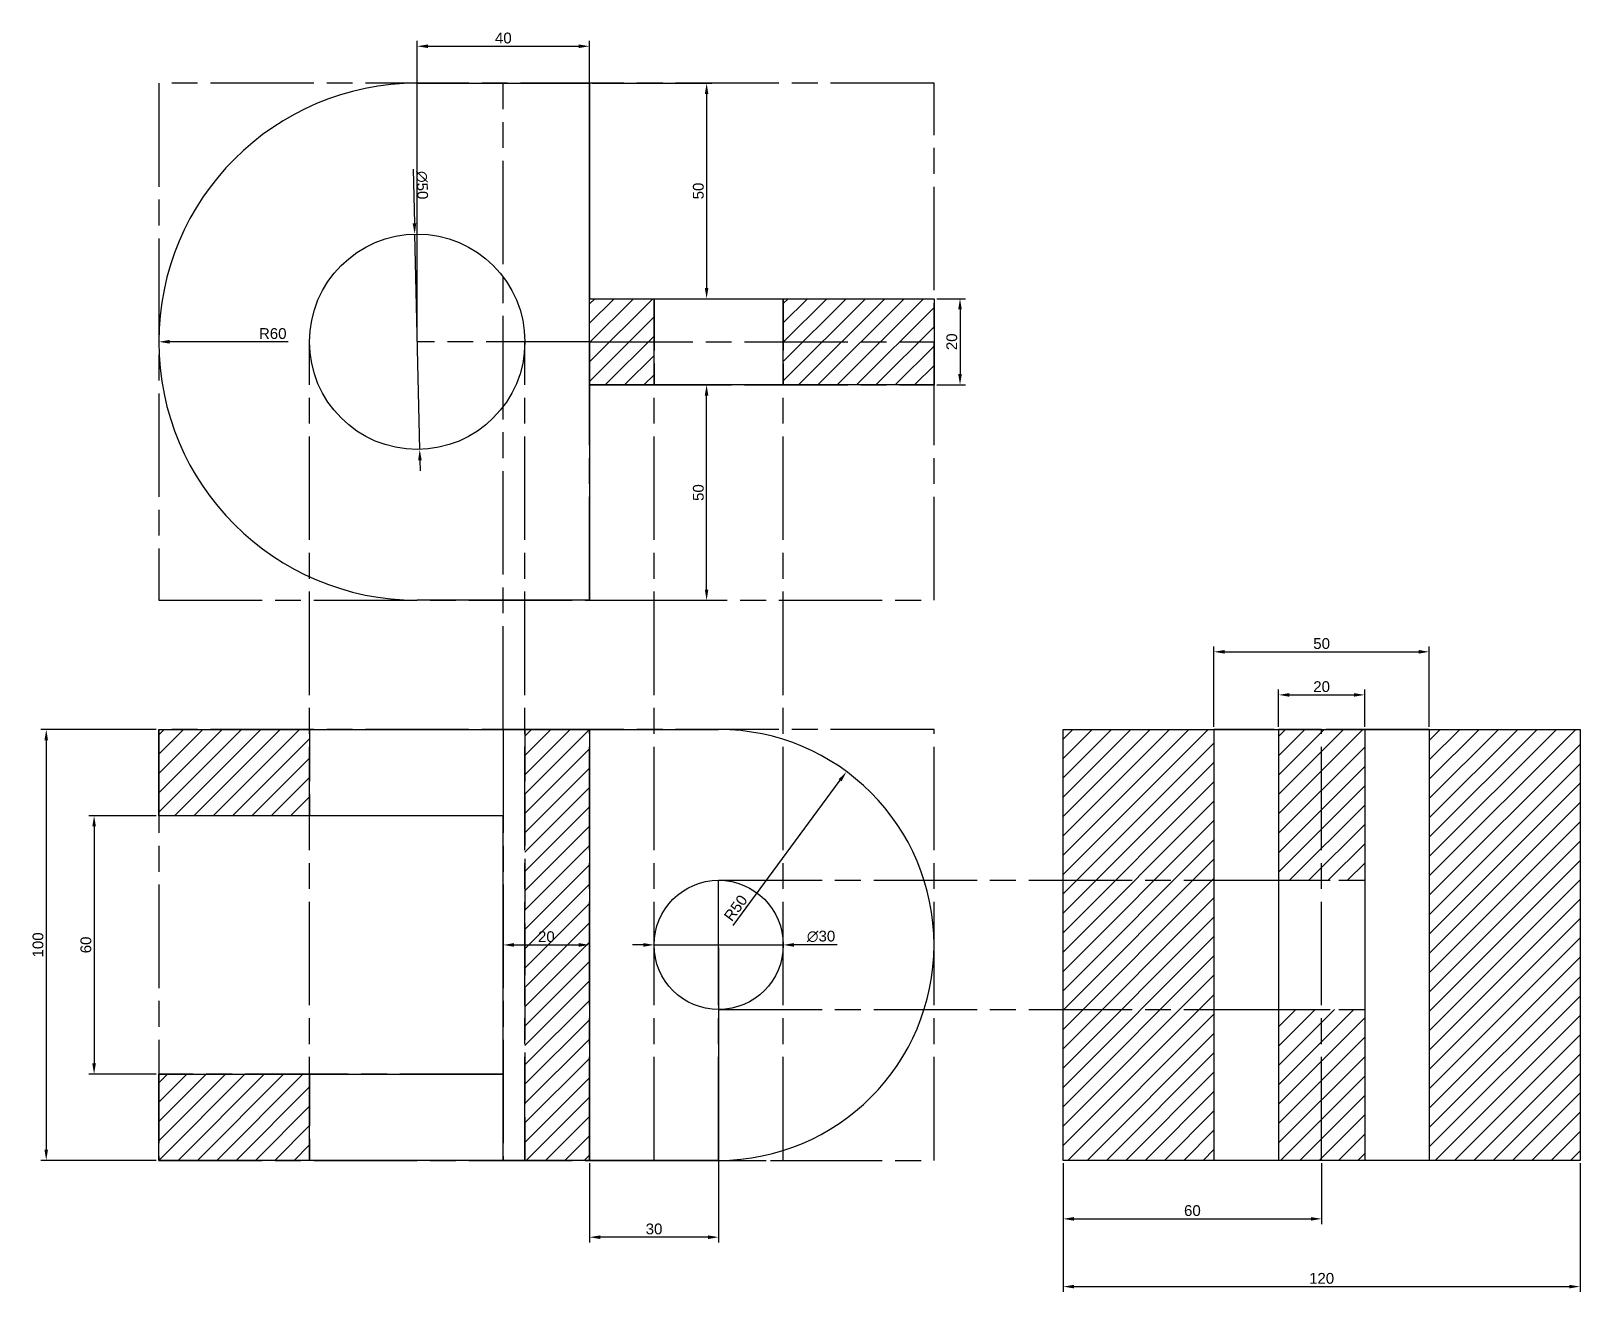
# Model space of a CAD drawing. Header units: centimetres. Extents: x -20 to 340, y -21 to 272.
import ezdxf

# ---------------------------------------------------------------- set-up
doc = ezdxf.new("R2010")
doc.units = ezdxf.units.CM
doc.linetypes.add('ACAD_ISO02W100', pattern=[15, 12, -3])
doc.linetypes.add('ACAD_ISO08W100', pattern=[36, 24, -3, 6, -3])
for name, color, linetype, true_color in [('Cortes', 7, 'ACAD_ISO02W100', 0x1536ef), ('Cotas', 7, 'Continuous', 0xff2424), ('Guias', 7, 'ACAD_ISO08W100', 0x9b9d9b), ('Lineas', 7, 'Continuous', 0xffffff), ('Sombreado', 7, 'Continuous', 0x1bf3f3)]:
    doc.layers.add(name, color=color, linetype=linetype, true_color=true_color)
doc.styles.get("Standard").update_dxf_attribs({"font": 'arial.ttf'})
doc.dimstyles.new('ISO-25', dxfattribs={"dimtxt": 2.5, "dimasz": 2.5, "dimexe": 1.25, "dimexo": 0.625, "dimtad": 1, "dimtxsty": 'Standard', "dimcen": 2.5, "dimadec": 0, "dimazin": 0, "dimtfac": 1, "dimtmove": 0, "dimatfit": 3, "dimfxl": 1, "dimarcsym": 0})

# ---------------------------------------------------------------- blocks, each defined once
blk = doc.blocks.new('*D1')
at = {"layer": 'Cotas', "color": 0, "lineweight": -2, "transparency": 16777216}
for p, q in [((9.38, 110), (-17.38, 110)), ((-16.13, 107.5), (-16.13, 12.5)), ((9.38, 10), (-17.38, 10))]:
    blk.add_line(p, q, dxfattribs=at)
at = {"layer": 'Cotas', "color": 0, "transparency": 16777216}
for points in [[(-16.55, 107.5), (-15.72, 107.5), (-16.13, 110)], [(-16.55, 12.5), (-15.72, 12.5), (-16.13, 10)]]:
    blk.add_solid(points, dxfattribs=at)
at = {"layer": 'Defpoints', "color": 0, "transparency": 16777216}
for p in [(10, 110), (-16.13, 10), (10, 10)]:
    blk.add_point(p, dxfattribs=at)
at = {"layer": 'Cotas', "color": 0, "transparency": 16777216, "insert": (-18.04, 60), "char_height": 2.5, "attachment_point": 5, "rotation": 90}
blk.add_mtext('100', dxfattribs=at)
blk = doc.blocks.new('*D2')
at = {"layer": 'Cotas', "color": 0, "lineweight": -2, "transparency": 16777216}
for p, q in [((9.38, 90), (-6.27, 90)), ((-5.02, 87.5), (-5.02, 32.5)), ((9.38, 30), (-6.27, 30))]:
    blk.add_line(p, q, dxfattribs=at)
at = {"layer": 'Cotas', "color": 0, "transparency": 16777216}
for points in [[(-5.44, 87.5), (-4.6, 87.5), (-5.02, 90)], [(-5.44, 32.5), (-4.6, 32.5), (-5.02, 30)]]:
    blk.add_solid(points, dxfattribs=at)
at = {"layer": 'Defpoints', "color": 0, "transparency": 16777216}
for p in [(10, 90), (-5.02, 30), (10, 30)]:
    blk.add_point(p, dxfattribs=at)
at = {"layer": 'Cotas', "color": 0, "transparency": 16777216, "insert": (-6.92, 60), "char_height": 2.5, "attachment_point": 5, "rotation": 90}
blk.add_mtext('60', dxfattribs=at)
blk = doc.blocks.new('*D3')
at = {"layer": 'Cotas', "color": 0, "lineweight": -2, "transparency": 16777216}
for p, q in [((90, 60.62), (90, 61.25)), ((110, 60.62), (110, 61.25)), ((92.5, 60), (107.5, 60))]:
    blk.add_line(p, q, dxfattribs=at)
at = {"layer": 'Cotas', "color": 0, "transparency": 16777216}
for points in [[(92.5, 60.42), (92.5, 59.58), (90, 60)], [(107.5, 60.42), (107.5, 59.58), (110, 60)]]:
    blk.add_solid(points, dxfattribs=at)
at = {"layer": 'Defpoints', "color": 0, "transparency": 16777216}
for p in [(90, 60), (110, 60), (110, 60)]:
    blk.add_point(p, dxfattribs=at)
at = {"layer": 'Cotas', "color": 0, "transparency": 16777216, "insert": (100, 61.9), "char_height": 2.5, "attachment_point": 5}
blk.add_mtext('20', dxfattribs=at)
blk = doc.blocks.new('*D4')
at = {"layer": 'Cotas', "color": 0, "lineweight": -2, "transparency": 16777216}
for p, q in [((110.63, 190), (138.45, 190)), ((137.2, 142.5), (137.2, 187.5)), ((110.63, 140), (138.45, 140))]:
    blk.add_line(p, q, dxfattribs=at)
at = {"layer": 'Cotas', "color": 0, "transparency": 16777216}
for points in [[(136.78, 187.5), (137.61, 187.5), (137.2, 190)], [(136.78, 142.5), (137.61, 142.5), (137.2, 140)]]:
    blk.add_solid(points, dxfattribs=at)
at = {"layer": 'Defpoints', "color": 0, "transparency": 16777216}
for p in [(110, 190), (137.2, 190), (110, 140)]:
    blk.add_point(p, dxfattribs=at)
at = {"layer": 'Cotas', "color": 0, "transparency": 16777216, "insert": (135.29, 165), "char_height": 2.5, "attachment_point": 5, "rotation": 90}
blk.add_mtext('50', dxfattribs=at)
blk = doc.blocks.new('*D5')
at = {"layer": 'Cotas', "color": 0, "lineweight": -2, "transparency": 16777216}
for p, q in [((110.63, 260), (138.45, 260)), ((137.2, 257.5), (137.2, 212.5)), ((110.63, 210), (138.45, 210))]:
    blk.add_line(p, q, dxfattribs=at)
at = {"layer": 'Cotas', "color": 0, "transparency": 16777216}
for points in [[(136.78, 257.5), (137.61, 257.5), (137.2, 260)], [(136.78, 212.5), (137.61, 212.5), (137.2, 210)]]:
    blk.add_solid(points, dxfattribs=at)
at = {"layer": 'Defpoints', "color": 0, "transparency": 16777216}
for p in [(110, 260), (110, 210), (137.2, 210)]:
    blk.add_point(p, dxfattribs=at)
at = {"layer": 'Cotas', "color": 0, "transparency": 16777216, "insert": (135.29, 235), "char_height": 2.5, "attachment_point": 5, "rotation": 90}
blk.add_mtext('50', dxfattribs=at)
blk = doc.blocks.new('*D6')
at = {"layer": 'Cotas', "color": 0, "lineweight": -2, "transparency": 16777216}
for p, q in [((190.63, 210), (197.29, 210)), ((196.04, 207.5), (196.04, 192.5)), ((190.63, 190), (197.29, 190))]:
    blk.add_line(p, q, dxfattribs=at)
at = {"layer": 'Cotas', "color": 0, "transparency": 16777216}
for points in [[(195.62, 207.5), (196.46, 207.5), (196.04, 210)], [(195.62, 192.5), (196.46, 192.5), (196.04, 190)]]:
    blk.add_solid(points, dxfattribs=at)
at = {"layer": 'Defpoints', "color": 0, "transparency": 16777216}
for p in [(190, 210), (190, 190), (196.04, 190)]:
    blk.add_point(p, dxfattribs=at)
at = {"layer": 'Cotas', "color": 0, "transparency": 16777216, "insert": (194.14, 200), "char_height": 2.5, "attachment_point": 5, "rotation": 90}
blk.add_mtext('20', dxfattribs=at)
blk = doc.blocks.new('*D7')
at = {"layer": 'Cotas', "color": 0, "lineweight": -2, "transparency": 16777216}
for p, q in [((140, 59.37), (140, -9.09)), ((110, 9.38), (110, -9.09)), ((137.5, -7.84), (112.5, -7.84))]:
    blk.add_line(p, q, dxfattribs=at)
at = {"layer": 'Cotas', "color": 0, "transparency": 16777216}
for points in [[(112.5, -7.42), (112.5, -8.26), (110, -7.84)], [(137.5, -7.42), (137.5, -8.26), (140, -7.84)]]:
    blk.add_solid(points, dxfattribs=at)
at = {"layer": 'Defpoints', "color": 0, "transparency": 16777216}
for p in [(140, 60), (110, 10), (110, -7.84)]:
    blk.add_point(p, dxfattribs=at)
at = {"layer": 'Cotas', "color": 0, "transparency": 16777216, "insert": (125, -5.94), "char_height": 2.5, "attachment_point": 5}
blk.add_mtext('30', dxfattribs=at)
blk = doc.blocks.new('*D8')
at = {"layer": 'Cotas', "color": 0, "lineweight": -2, "transparency": 16777216}
for p, q in [((122.5, 60), (120, 60)), ((125, 60), (155, 60)), ((167.54, 60), (157.5, 60))]:
    blk.add_line(p, q, dxfattribs=at)
at = {"layer": 'Cotas', "color": 0, "transparency": 16777216}
for points in [[(122.5, 60.42), (122.5, 59.58), (125, 60)], [(157.5, 60.42), (157.5, 59.58), (155, 60)]]:
    blk.add_solid(points, dxfattribs=at)
at = {"layer": 'Defpoints', "color": 0, "transparency": 16777216}
for p in [(125, 60), (155, 60)]:
    blk.add_point(p, dxfattribs=at)
at = {"layer": 'Cotas', "color": 0, "transparency": 16777216, "insert": (163.77, 61.97), "char_height": 2.5, "attachment_point": 5}
blk.add_mtext('∅30', dxfattribs=at)
blk = doc.blocks.new('*D9')
at = {"layer": 'Cotas', "color": 0, "lineweight": -2, "transparency": 16777216}
blk.add_line((143.35, 64.53), (168.21, 98.22), dxfattribs=at)
at = {"layer": 'Cotas', "color": 0, "transparency": 16777216}
blk.add_solid([(167.87, 98.46), (168.54, 97.97), (169.69, 100.23)], dxfattribs=at)
at = {"layer": 'Defpoints', "color": 0, "transparency": 16777216}
for p in [(169.69, 100.23), (140, 60)]:
    blk.add_point(p, dxfattribs=at)
at = {"layer": 'Cotas', "color": 0, "transparency": 16777216, "insert": (143.96, 68.57), "char_height": 2.5, "attachment_point": 5, "rotation": 53.5694}
blk.add_mtext('R50', dxfattribs=at)
blk = doc.blocks.new('*D10')
at = {"layer": 'Cotas', "color": 0, "lineweight": -2, "transparency": 16777216}
for p, q in [((220, 9.37), (220, -4.83)), ((280, 9.37), (280, -4.83)), ((222.5, -3.58), (277.5, -3.58))]:
    blk.add_line(p, q, dxfattribs=at)
at = {"layer": 'Cotas', "color": 0, "transparency": 16777216}
for points in [[(222.5, -3.17), (222.5, -4), (220, -3.58)], [(277.5, -3.17), (277.5, -4), (280, -3.58)]]:
    blk.add_solid(points, dxfattribs=at)
at = {"layer": 'Defpoints', "color": 0, "transparency": 16777216}
for p in [(220, 10), (280, 10), (280, -3.58)]:
    blk.add_point(p, dxfattribs=at)
at = {"layer": 'Cotas', "color": 0, "transparency": 16777216, "insert": (250, -1.68), "char_height": 2.5, "attachment_point": 5}
blk.add_mtext('60', dxfattribs=at)
blk = doc.blocks.new('*D11')
at = {"layer": 'Cotas', "color": 0, "lineweight": -2, "transparency": 16777216}
for p, q in [((220, 9.37), (220, -20.56)), ((340, 9.37), (340, -20.56)), ((222.5, -19.31), (337.5, -19.31))]:
    blk.add_line(p, q, dxfattribs=at)
at = {"layer": 'Cotas', "color": 0, "transparency": 16777216}
for points in [[(222.5, -18.9), (222.5, -19.73), (220, -19.31)], [(337.5, -18.9), (337.5, -19.73), (340, -19.31)]]:
    blk.add_solid(points, dxfattribs=at)
at = {"layer": 'Defpoints', "color": 0, "transparency": 16777216}
for p in [(220, 10), (340, 10), (340, -19.31)]:
    blk.add_point(p, dxfattribs=at)
at = {"layer": 'Cotas', "color": 0, "transparency": 16777216, "insert": (280, -17.41), "char_height": 2.5, "attachment_point": 5}
blk.add_mtext('120', dxfattribs=at)
blk = doc.blocks.new('*D12')
at = {"layer": 'Cotas', "color": 0, "lineweight": -2, "transparency": 16777216}
for p, q in [((270, 110.62), (270, 119.29)), ((290, 110.62), (290, 119.29)), ((272.5, 118.04), (287.5, 118.04))]:
    blk.add_line(p, q, dxfattribs=at)
at = {"layer": 'Cotas', "color": 0, "transparency": 16777216}
for points in [[(272.5, 118.45), (272.5, 117.62), (270, 118.04)], [(287.5, 118.45), (287.5, 117.62), (290, 118.04)]]:
    blk.add_solid(points, dxfattribs=at)
at = {"layer": 'Defpoints', "color": 0, "transparency": 16777216}
for p in [(290, 118.04), (270, 110), (290, 110)]:
    blk.add_point(p, dxfattribs=at)
at = {"layer": 'Cotas', "color": 0, "transparency": 16777216, "insert": (280, 119.94), "char_height": 2.5, "attachment_point": 5}
blk.add_mtext('20', dxfattribs=at)
blk = doc.blocks.new('*D13')
at = {"layer": 'Cotas', "color": 0, "lineweight": -2, "transparency": 16777216}
for p, q in [((255, 110.62), (255, 129.29)), ((257.5, 128.04), (302.5, 128.04)), ((305, 110.62), (305, 129.29))]:
    blk.add_line(p, q, dxfattribs=at)
at = {"layer": 'Cotas', "color": 0, "transparency": 16777216}
for points in [[(257.5, 128.46), (257.5, 127.62), (255, 128.04)], [(302.5, 128.46), (302.5, 127.62), (305, 128.04)]]:
    blk.add_solid(points, dxfattribs=at)
at = {"layer": 'Defpoints', "color": 0, "transparency": 16777216}
for p in [(305, 128.04), (255, 110), (305, 110)]:
    blk.add_point(p, dxfattribs=at)
at = {"layer": 'Cotas', "color": 0, "transparency": 16777216, "insert": (280, 129.94), "char_height": 2.5, "attachment_point": 5}
blk.add_mtext('50', dxfattribs=at)
blk = doc.blocks.new('*D14')
at = {"layer": 'Cotas', "color": 0, "lineweight": -2, "transparency": 16777216}
for p, q in [((69.08, 240.08), (69.37, 227.49)), ((70.58, 175.01), (69.42, 224.99)), ((70.63, 172.51), (70.69, 170.01))]:
    blk.add_line(p, q, dxfattribs=at)
at = {"layer": 'Cotas', "color": 0, "transparency": 16777216}
for points in [[(69.78, 227.5), (68.95, 227.48), (69.42, 224.99)], [(71.05, 172.52), (70.22, 172.5), (70.58, 175.01)]]:
    blk.add_solid(points, dxfattribs=at)
at = {"layer": 'Defpoints', "color": 0, "transparency": 16777216}
for p in [(69.42, 224.99), (70.58, 175.01)]:
    blk.add_point(p, dxfattribs=at)
at = {"layer": 'Cotas', "color": 0, "transparency": 16777216, "insert": (71.13, 236.36), "char_height": 2.5, "attachment_point": 5, "rotation": 271.3202}
blk.add_mtext('∅50', dxfattribs=at)
blk = doc.blocks.new('*D15')
at = {"layer": 'Cotas', "color": 0, "lineweight": -2, "transparency": 16777216}
blk.add_line((40.07, 200), (12.5, 200), dxfattribs=at)
at = {"layer": 'Cotas', "color": 0, "transparency": 16777216}
blk.add_solid([(12.5, 200.42), (12.5, 199.58), (10, 200)], dxfattribs=at)
at = {"layer": 'Defpoints', "color": 0, "transparency": 16777216}
for p in [(10, 200), (70, 200)]:
    blk.add_point(p, dxfattribs=at)
at = {"layer": 'Cotas', "color": 0, "transparency": 16777216, "insert": (36.46, 201.9), "char_height": 2.5, "attachment_point": 5}
blk.add_mtext('R60', dxfattribs=at)
blk = doc.blocks.new('*D16')
at = {"layer": 'Cotas', "color": 0, "lineweight": -2, "transparency": 16777216}
for p, q in [((70, 200.62), (70, 269.85)), ((110, 200.62), (110, 269.85)), ((72.5, 268.6), (107.5, 268.6))]:
    blk.add_line(p, q, dxfattribs=at)
at = {"layer": 'Cotas', "color": 0, "transparency": 16777216}
for points in [[(72.5, 269.02), (72.5, 268.19), (70, 268.6)], [(107.5, 269.02), (107.5, 268.19), (110, 268.6)]]:
    blk.add_solid(points, dxfattribs=at)
at = {"layer": 'Defpoints', "color": 0, "transparency": 16777216}
for p in [(110, 268.6), (70, 200), (110, 200)]:
    blk.add_point(p, dxfattribs=at)
at = {"layer": 'Cotas', "color": 0, "transparency": 16777216, "insert": (90, 270.5), "char_height": 2.5, "attachment_point": 5}
blk.add_mtext('40', dxfattribs=at)

msp = doc.modelspace()

# ---------------------------------------------------------------- hatches: boundary and pattern name
at = {"layer": 'Sombreado'}
h = msp.add_hatch(dxfattribs=at)
h.set_pattern_fill('ANSI31', color=256)
h.paths.add_polyline_path([(125, 210), (110, 210), (110, 200), (125, 200)])
h.paths.add_polyline_path([(125, 200), (110, 200), (110, 190), (125, 190)])
h.paths.add_polyline_path([(190, 210), (155, 210), (155, 200), (190, 200)])
h.paths.add_polyline_path([(190, 200), (155, 200), (155, 190), (190, 190)])
h = msp.add_hatch(dxfattribs=at)
h.set_pattern_fill('ANSI31', color=256)
h.paths.add_polyline_path([(45, 110), (10, 110), (10, 90), (45, 90)])
h.paths.add_polyline_path([(45, 30), (10, 30), (10, 10), (45, 10)])
h.paths.add_polyline_path([(110, 110), (95, 110), (95, 10), (110, 10)])
h.paths.add_polyline_path([(97.465, 59.303), (102.6, 59.303), (102.6, 64.454), (97.465, 64.454)], flags=24)
h = msp.add_hatch(dxfattribs=at)
h.set_pattern_fill('ANSI31', color=256)
h.paths.add_polyline_path([(280, 110), (270, 110), (270, 75), (280, 75)])
h.paths.add_polyline_path([(290, 110), (280, 110), (280, 75), (290, 75)])
h.paths.add_polyline_path([(280, 45), (270, 45), (270, 10), (280, 10)])
h.paths.add_polyline_path([(290, 45), (280, 45), (280, 10), (290, 10)])
h.paths.add_polyline_path([(340, 110), (305, 110), (305, 10), (340, 10)])
h.paths.add_polyline_path([(255, 110), (220, 110), (220, 75), (255, 75)])
h.paths.add_polyline_path([(255, 75), (220, 75), (220, 45), (255, 45)])
h.paths.add_polyline_path([(255, 45), (220, 45), (220, 10), (255, 10)])

# ---------------------------------------------------------------- linework, layer by layer
at = {"layer": 'Cortes'}
for p, q in [((125, 210), (125, 190)), ((155, 210), (155, 190)), ((45, 110), (45, 90)), ((95, 110), (95, 10)), ((255, 110), (255, 10)), ((305, 110), (305, 10)), ((270, 75), (290, 75)), ((270, 45), (290, 45)), ((45, 30), (45, 10))]:
    msp.add_line(p, q, dxfattribs=at)
at = {"layer": 'Guias'}
for p, q in [((190, 260), (10, 260)), ((10, 260), (10, 140)), ((90, 110), (90, 260)), ((110, 140), (110, 260)), ((190, 140), (190, 260)), ((110, 190), (110, 210)), ((110, 210), (190, 210)), ((125, 10), (125, 210)), ((155, 10), (155, 210)), ((45, 10), (45, 200)), ((110, 200), (70, 200)), ((95, 10), (95, 200)), ((110, 200), (190, 200)), ((110, 200), (110, 190)), ((110, 190), (190, 190)), ((10, 140), (190, 140)), ((190, 110), (10, 110)), ((10, 110), (10, 10)), ((110, 110), (90, 110)), ((90, 110), (90, 10)), ((90, 110), (90, 90)), ((110, 10), (110, 110)), ((190, 10), (190, 110)), ((220, 110), (340, 110)), ((220, 10), (220, 110)), ((305, 110), (255, 110)), ((255, 110), (255, 10)), ((280, 110), (270, 110)), ((270, 110), (290, 110)), ((270, 110), (270, 10)), ((280, 10), (280, 110)), ((280, 110), (305, 110)), ((290, 110), (290, 10)), ((305, 110), (305, 10)), ((340, 110), (340, 10)), ((90, 90), (10, 90)), ((140, 60), (140, 75)), ((140, 75), (290, 75)), ((140, 10), (140, 60)), ((140, 45), (290, 45)), ((90, 30), (10, 30)), ((90, 10), (90, 30)), ((10, 10), (190, 10)), ((10, 10), (110, 10)), ((95, 10), (45, 10)), ((110, 10), (95, 10)), ((110, 10), (140, 10)), ((110, 10), (125, 10)), ((125, 10), (155, 10)), ((340, 10), (220, 10))]:
    msp.add_line(p, q, dxfattribs=at)
at = {"layer": 'Lineas'}
for p, q in [((70, 260), (110, 260)), ((110, 260), (110, 210)), ((110, 210), (190, 210)), ((190, 210), (190, 190)), ((190, 190), (110, 190)), ((110, 190), (110, 140)), ((110, 140), (70, 140)), ((10, 90), (10, 110)), ((10, 110), (140, 110)), ((110, 110), (110, 10)), ((220, 110), (340, 110)), ((220, 10), (220, 110)), ((270, 110), (270, 10)), ((290, 110), (290, 10)), ((340, 110), (340, 10)), ((90, 90), (10, 90)), ((90, 30), (90, 90)), ((10, 10), (10, 30)), ((10, 30), (90, 30)), ((140, 10), (10, 10)), ((340, 10), (220, 10))]:
    msp.add_line(p, q, dxfattribs=at)
for centre, radius in [((70, 200), 25), ((140, 60), 15)]:
    msp.add_circle(centre, radius, dxfattribs=at)
for centre, radius, start, end in [((70, 200), 60, 90, 270), ((140, 60), 50, 270, 90)]:
    msp.add_arc(centre, radius, start, end, dxfattribs=at)

# ---------------------------------------------------------------- dimensions: what is measured, and where the dimension line sits
at = {"layer": 'Cotas'}
for base, p1, p2, picture, middle in [((110, 268.602), (70, 200), (110, 200), '*D16', (90, 270.504)), ((305, 128.04), (255, 110), (305, 110), '*D13', (280, 129.942)), ((290, 118.038), (270, 110), (290, 110), '*D12', (280, 119.939)), ((110, 60), (90, 60), (110, 60), '*D3', (100, 61.901)), ((110, -7.842), (140, 60), (110, 10), '*D7', (125, -5.939)), ((280, -3.582), (220, 10), (280, 10), '*D10', (250, -1.681)), ((340, -19.315), (220, 10), (340, 10), '*D11', (280, -17.413))]:
    dim = msp.add_linear_dim(base=base, p1=p1, p2=p2, dimstyle='ISO-25', dxfattribs=at)
    dim.commit()
    dim.dimension.update_dxf_attribs({"geometry": picture, "text_midpoint": middle})
for base, p1, p2, picture, middle in [((137.196, 210), (110, 260), (110, 210), '*D5', (135.294, 235)), ((196.04, 190), (190, 210), (190, 190), '*D6', (194.139, 200)), ((137.196, 190), (110, 140), (110, 190), '*D4', (135.294, 165)), ((-16.134, 10), (10, 110), (10, 10), '*D1', (-18.035, 60)), ((-5.021, 30), (10, 90), (10, 30), '*D2', (-6.923, 60))]:
    dim = msp.add_linear_dim(base=base, p1=p1, p2=p2, angle=90, dimstyle='ISO-25', dxfattribs=at)
    dim.commit()
    dim.dimension.update_dxf_attribs({"geometry": picture, "text_midpoint": middle})
dim = msp.add_diameter_dim_2p(p1=(70.576, 175.007), p2=(69.424, 224.993), dimstyle='ISO-25', dxfattribs=at)
dim.commit()
dim.dimension.update_dxf_attribs({"geometry": '*D14', "text_midpoint": (69.163, 236.31), "dimtype": 163})
for center, mpoint, picture, middle in [((70, 200), (10, 200), '*D15', (36.464, 200)), ((140, 60), (169.692, 100.229), '*D9', (145.489, 67.437))]:
    dim = msp.add_radius_dim(center=center, mpoint=mpoint, dimstyle='ISO-25', dxfattribs=at)
    dim.commit()
    dim.dimension.update_dxf_attribs({"geometry": picture, "text_midpoint": middle, "dimtype": 164})
dim = msp.add_diameter_dim_2p(p1=(125, 60), p2=(155, 60), dimstyle='ISO-25', dxfattribs=at)
dim.commit()
dim.dimension.update_dxf_attribs({"geometry": '*D8', "text_midpoint": (163.771, 61.971)})

doc.saveas('drawing.dxf')
